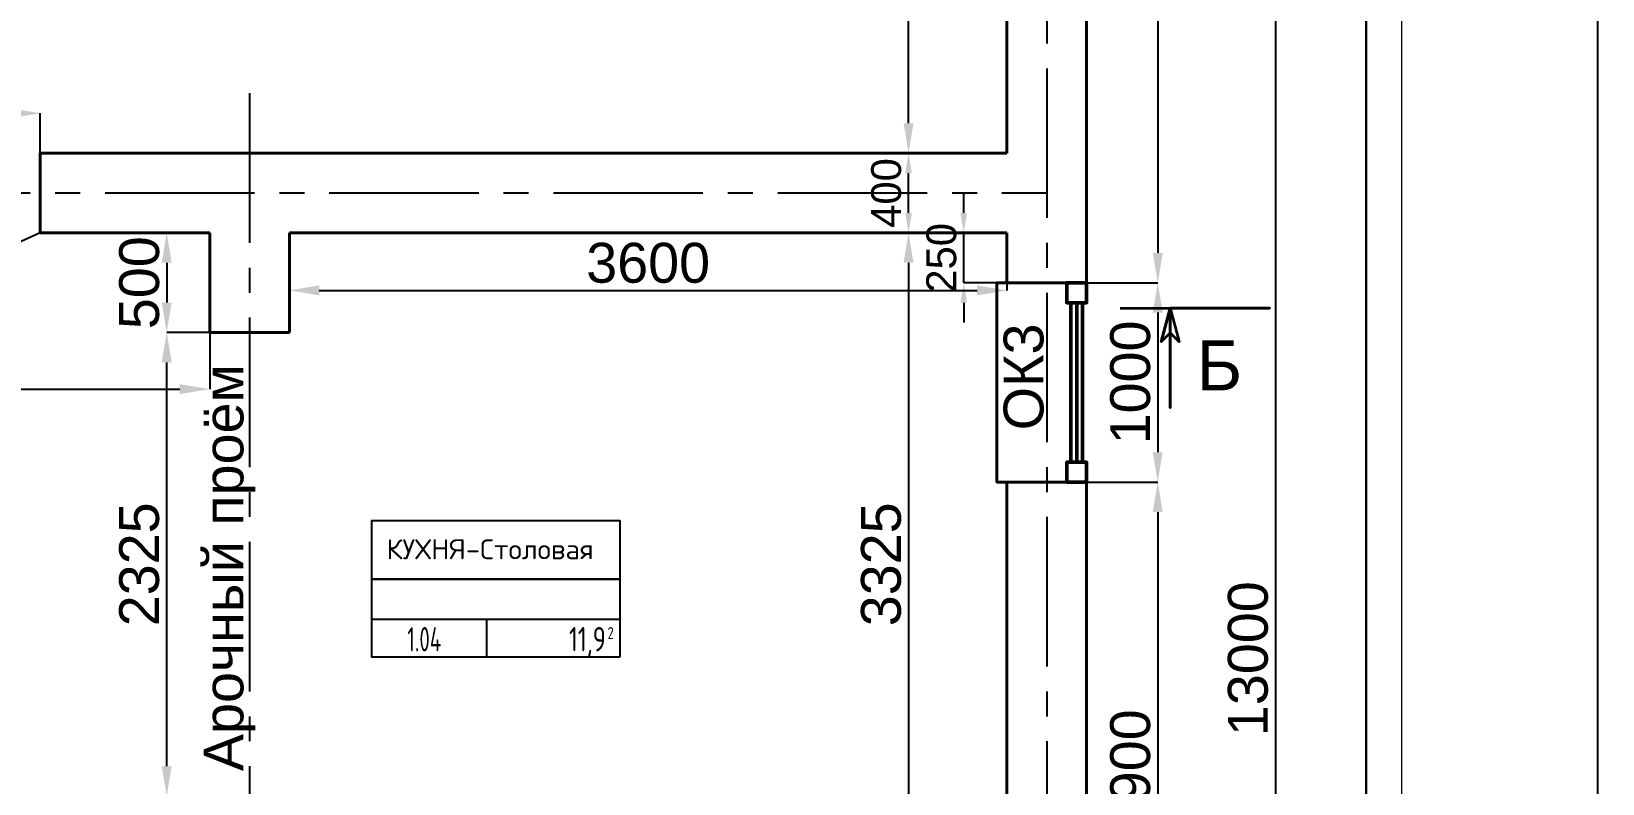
# Model space of a CAD drawing. Header units: millimetres. Extents: x 344563 to 449411, y 37253 to 62883.
# Drawn here: x 365301 to 373184, y 50073 to 53845 of the extents above; entities that cross this region are included whole.
import ezdxf
from ezdxf.enums import TextEntityAlignment as Align

# ---------------------------------------------------------------- set-up
doc = ezdxf.new("R2010")
doc.units = ezdxf.units.MM
doc.linetypes.add('CENTER2', pattern=[1.125, 0.75, -0.125, 0.125, -0.125])
for name, color, linetype in [('0 duvar', 2, 'Continuous'), ('AKS', 252, 'CENTER2'), ('room_no', 7, 'Continuous')]:
    doc.layers.add(name, color=color, linetype=linetype)
doc.layers.add('ahsap', color=222, linetype='Continuous', lineweight=13)
doc.layers.add('OLCU', color=7, linetype='Continuous', lineweight=13)
doc.styles.add('CYRILLIC', font='cyriltlc.shx')
doc.styles.add('ROMANS', font='romans', dxfattribs={"width": 0.75})
doc.styles.get("Standard").update_dxf_attribs({"font": 'arial.ttf'})
doc.styles.add('YAZI', font='romans.shx')
doc.dimstyles.new('ISO-25', dxfattribs={"dimtxt": 2.5, "dimasz": 2.5, "dimexe": 1.25, "dimexo": 0.625, "dimtad": 1, "dimtxsty": 'Standard', "dimcen": 2.5, "dimadec": 0, "dimazin": 0, "dimtfac": 1, "dimtmove": 0, "dimatfit": 3, "dimfxl": 0, "dimarcsym": 0})

# ---------------------------------------------------------------- blocks, each defined once
blk = doc.blocks.new('*D31')
at = {"layer": 'ahsap', "color": 0, "lineweight": -2}
for p, q in [((370595.6, 57234.8), (371542.7, 57234.8)), ((371542.6, 57084.8), (371542.6, 44384.8)), ((370595.6, 44234.8), (371542.7, 44234.8))]:
    blk.add_line(p, q, dxfattribs=at)
at = {"layer": 'ahsap', "color": 0}
for points in [[(371517.6, 57084.8), (371567.6, 57084.8), (371542.6, 57234.8)], [(371517.6, 44384.8), (371567.6, 44384.8), (371542.6, 44234.8)]]:
    blk.add_solid(points, dxfattribs=at)
at = {"layer": 'DEFPOINTS', "color": 0}
for p in [(370595.3, 57234.8), (370595.3, 44234.8), (371542.6, 44234.8)]:
    blk.add_point(p, dxfattribs=at)
at = {"layer": 'ahsap', "color": 0, "insert": (371405.4, 50698.9), "char_height": 200, "attachment_point": 5, "rotation": 90}
blk.add_mtext('13000', dxfattribs=at)
blk = doc.blocks.new('*D35')
at = {"layer": 'ahsap', "color": 0, "lineweight": -2}
for p, q in [((363845.3, 52835), (363845.3, 53435)), ((363995.3, 53434.8), (365195.3, 53434.8)), ((365345.3, 52835), (365345.3, 53435))]:
    blk.add_line(p, q, dxfattribs=at)
at = {"layer": 'ahsap', "color": 0}
for points in [[(363995.3, 53459.8), (363995.3, 53409.8), (363845.3, 53434.8)], [(365195.3, 53459.8), (365195.3, 53409.8), (365345.3, 53434.8)]]:
    blk.add_solid(points, dxfattribs=at)
at = {"layer": 'DEFPOINTS', "color": 0}
for p in [(365345.3, 53434.8), (363845.3, 52834.8), (365345.3, 52834.8)]:
    blk.add_point(p, dxfattribs=at)
at = {"layer": 'ahsap', "color": 0, "insert": (364595.3, 53572), "char_height": 200, "attachment_point": 5}
blk.add_mtext('1500', dxfattribs=at)
blk = doc.blocks.new('*D39')
at = {"layer": 'ahsap', "color": 0, "lineweight": -2}
for p, q in [((362995.3, 52834.3), (362995.3, 52051)), ((366195.3, 52834.5), (366195.3, 52051)), ((363145.3, 52051.1), (366045.3, 52051.1))]:
    blk.add_line(p, q, dxfattribs=at)
at = {"layer": 'ahsap', "color": 0}
for points in [[(363145.3, 52076.1), (363145.3, 52026.1), (362995.3, 52051.1)], [(366045.3, 52076.1), (366045.3, 52026.1), (366195.3, 52051.1)]]:
    blk.add_solid(points, dxfattribs=at)
at = {"layer": 'DEFPOINTS', "color": 0}
for p in [(362995.3, 52834.5), (366195.3, 52834.8), (366195.3, 52051.1)]:
    blk.add_point(p, dxfattribs=at)
at = {"layer": 'ahsap', "color": 0, "insert": (364595.3, 52188.3), "char_height": 200, "attachment_point": 5}
blk.add_mtext('3200', dxfattribs=at)
blk = doc.blocks.new('*D40')
at = {"layer": 'ahsap', "color": 0, "lineweight": -2}
for p, q in [((366595.3, 52834.5), (366595.3, 52546)), ((370195.3, 52834.5), (370195.3, 52546)), ((366745.3, 52546.2), (370045.3, 52546.2))]:
    blk.add_line(p, q, dxfattribs=at)
at = {"layer": 'ahsap', "color": 0}
for points in [[(366745.3, 52571.2), (366745.3, 52521.2), (366595.3, 52546.2)], [(370045.3, 52571.2), (370045.3, 52521.2), (370195.3, 52546.2)]]:
    blk.add_solid(points, dxfattribs=at)
at = {"layer": 'DEFPOINTS', "color": 0}
for p in [(366595.3, 52834.8), (370195.3, 52834.8), (370195.3, 52546.2)]:
    blk.add_point(p, dxfattribs=at)
at = {"layer": 'ahsap', "color": 0, "insert": (368395.3, 52683.3), "char_height": 200, "attachment_point": 5}
blk.add_mtext('3600', dxfattribs=at)
blk = doc.blocks.new('*D41')
at = {"layer": 'ahsap', "color": 0, "lineweight": -2}
for p, q in [((370195.1, 52834.8), (369701.5, 52834.8)), ((369701.7, 52684.8), (369701.7, 49659.8)), ((370195.1, 49509.8), (369701.5, 49509.8))]:
    blk.add_line(p, q, dxfattribs=at)
at = {"layer": 'ahsap', "color": 0}
for points in [[(369676.7, 52684.8), (369726.7, 52684.8), (369701.7, 52834.8)], [(369676.7, 49659.8), (369726.7, 49659.8), (369701.7, 49509.8)]]:
    blk.add_solid(points, dxfattribs=at)
at = {"layer": 'DEFPOINTS', "color": 0}
for p in [(370195.3, 52834.8), (369701.7, 49509.8), (370195.3, 49509.8)]:
    blk.add_point(p, dxfattribs=at)
at = {"layer": 'ahsap', "color": 0, "insert": (369564.5, 51172.3), "char_height": 200, "attachment_point": 5, "rotation": 90}
blk.add_mtext('3325', dxfattribs=at)
blk = doc.blocks.new('*D43')
at = {"layer": 'ahsap', "color": 0, "lineweight": -2}
for p, q in [((366395.1, 52334.8), (365979.6, 52334.8)), ((365979.7, 50159.8), (365979.7, 52184.8)), ((366195.1, 50009.8), (365979.6, 50009.8))]:
    blk.add_line(p, q, dxfattribs=at)
at = {"layer": 'ahsap', "color": 0}
for points in [[(365954.7, 52184.8), (366004.7, 52184.8), (365979.7, 52334.8)], [(365954.7, 50159.8), (366004.7, 50159.8), (365979.7, 50009.8)]]:
    blk.add_solid(points, dxfattribs=at)
at = {"layer": 'DEFPOINTS', "color": 0}
for p in [(365979.7, 52334.8), (366395.3, 52334.8), (366195.3, 50009.8)]:
    blk.add_point(p, dxfattribs=at)
at = {"layer": 'ahsap', "color": 0, "insert": (365842.5, 51172.3), "char_height": 200, "attachment_point": 5, "rotation": 90}
blk.add_mtext('2325', dxfattribs=at)
blk = doc.blocks.new('*D44')
at = {"layer": 'ahsap', "color": 0, "lineweight": -2}
for p, q in [((366195.1, 52834.5), (365979.6, 52834.5)), ((365979.7, 52684.5), (365979.7, 52484.8)), ((366195.1, 52334.8), (365979.6, 52334.8))]:
    blk.add_line(p, q, dxfattribs=at)
at = {"layer": 'ahsap', "color": 0}
for points in [[(365954.7, 52684.5), (366004.7, 52684.5), (365979.7, 52834.5)], [(365954.7, 52484.8), (366004.7, 52484.8), (365979.7, 52334.8)]]:
    blk.add_solid(points, dxfattribs=at)
at = {"layer": 'DEFPOINTS', "color": 0}
for p in [(366195.3, 52834.5), (365979.7, 52334.8), (366195.3, 52334.8)]:
    blk.add_point(p, dxfattribs=at)
at = {"layer": 'ahsap', "color": 0, "insert": (365842.6, 52584.6), "char_height": 200, "attachment_point": 5, "rotation": 90}
blk.add_mtext('500', dxfattribs=at)
blk = doc.blocks.new('*D76')
at = {"layer": 'ahsap', "color": 0, "lineweight": -2}
for p, q in [((370195.1, 53234.8), (369701.5, 53234.8)), ((369701.7, 52934.8), (369701.7, 53134.8)), ((370194.8, 52834.8), (369701.5, 52834.8))]:
    blk.add_line(p, q, dxfattribs=at)
at = {"layer": 'ahsap', "color": 0}
for points in [[(369685, 53134.8), (369718.3, 53134.8), (369701.7, 53234.8)], [(369685, 52934.8), (369718.3, 52934.8), (369701.7, 52834.8)]]:
    blk.add_solid(points, dxfattribs=at)
at = {"layer": 'DEFPOINTS', "color": 0}
for p in [(369701.7, 53234.8), (370195.3, 53234.8), (370195.1, 52834.8)]:
    blk.add_point(p, dxfattribs=at)
at = {"layer": 'ahsap', "color": 0, "insert": (369590.1, 53034.8), "char_height": 150, "attachment_point": 5, "rotation": 90}
blk.add_mtext('400', dxfattribs=at)
blk = doc.blocks.new('*D85')
at = {"layer": 'ahsap', "color": 0, "lineweight": -2}
for p, q in [((369978.5, 52934.5), (369978.5, 53034.5)), ((370195.1, 52834.5), (369978.4, 52834.5)), ((369978.5, 52584.5), (369978.5, 52834.5)), ((370195.1, 52584.5), (369978.4, 52584.5)), ((369978.5, 52484.5), (369978.5, 52384.5))]:
    blk.add_line(p, q, dxfattribs=at)
at = {"layer": 'ahsap', "color": 0}
for points in [[(369961.8, 52934.5), (369995.2, 52934.5), (369978.5, 52834.5)], [(369961.8, 52484.5), (369995.2, 52484.5), (369978.5, 52584.5)]]:
    blk.add_solid(points, dxfattribs=at)
at = {"layer": 'DEFPOINTS', "color": 0}
for p in [(369978.5, 52834.5), (370195.3, 52834.5), (370195.3, 52584.5)]:
    blk.add_point(p, dxfattribs=at)
at = {"layer": 'ahsap', "color": 0, "insert": (369866.9, 52709.5), "char_height": 150, "attachment_point": 5, "rotation": 90}
blk.add_mtext('250', dxfattribs=at)
blk = doc.blocks.new('*D86')
at = {"layer": 'ahsap', "color": 0, "lineweight": -2}
for p, q in [((370595.6, 57234.8), (370952.5, 57234.8)), ((370952.3, 57084.8), (370952.3, 52734.5)), ((370595.6, 52584.5), (370952.5, 52584.5))]:
    blk.add_line(p, q, dxfattribs=at)
at = {"layer": 'ahsap', "color": 0}
for points in [[(370927.3, 57084.8), (370977.3, 57084.8), (370952.3, 57234.8)], [(370927.3, 52734.5), (370977.3, 52734.5), (370952.3, 52584.5)]]:
    blk.add_solid(points, dxfattribs=at)
at = {"layer": 'DEFPOINTS', "color": 0}
for p in [(370595.3, 57234.8), (370595.3, 52584.5), (370952.3, 52584.5)]:
    blk.add_point(p, dxfattribs=at)
at = {"layer": 'ahsap', "color": 0, "insert": (370815.2, 54909.6), "char_height": 200, "attachment_point": 5, "rotation": 90}
blk.add_mtext('4650', dxfattribs=at)
blk = doc.blocks.new('*D87')
at = {"layer": 'ahsap', "color": 0, "lineweight": -2}
for p, q in [((370595.8, 52584.5), (370952, 52584.5)), ((370951.9, 52434.5), (370951.9, 51734.5)), ((370595.6, 51584.5), (370952, 51584.5))]:
    blk.add_line(p, q, dxfattribs=at)
at = {"layer": 'ahsap', "color": 0}
for points in [[(370926.9, 52434.5), (370976.9, 52434.5), (370951.9, 52584.5)], [(370926.9, 51734.5), (370976.9, 51734.5), (370951.9, 51584.5)]]:
    blk.add_solid(points, dxfattribs=at)
at = {"layer": 'DEFPOINTS', "color": 0}
for p in [(370595.6, 52584.5), (370595.3, 51584.5), (370951.9, 51584.5)]:
    blk.add_point(p, dxfattribs=at)
at = {"layer": 'ahsap', "color": 0, "insert": (370814.8, 52084.5), "char_height": 200, "attachment_point": 5, "rotation": 90}
blk.add_mtext('1000', dxfattribs=at)
blk = doc.blocks.new('*D88')
at = {"layer": 'ahsap', "color": 0, "lineweight": -2}
for p, q in [((370596.1, 51584.5), (370952, 51584.5)), ((370951.9, 51434.5), (370951.9, 48834.3)), ((370596.4, 48684.3), (370952, 48684.3))]:
    blk.add_line(p, q, dxfattribs=at)
at = {"layer": 'ahsap', "color": 0}
for points in [[(370926.9, 51434.5), (370976.9, 51434.5), (370951.9, 51584.5)], [(370926.9, 48834.3), (370976.9, 48834.3), (370951.9, 48684.3)]]:
    blk.add_solid(points, dxfattribs=at)
at = {"layer": 'DEFPOINTS', "color": 0}
for p in [(370595.8, 51584.5), (370596.2, 48684.3), (370951.9, 48684.3)]:
    blk.add_point(p, dxfattribs=at)
at = {"layer": 'ahsap', "color": 0, "insert": (370814.8, 50134.4), "char_height": 200, "attachment_point": 5, "rotation": 90}
blk.add_mtext('2900', dxfattribs=at)
blk = doc.blocks.new('*D103')
at = {"layer": 'ahsap', "color": 0, "lineweight": -2}
for p, q in [((370195.1, 56834.3), (369701.5, 56834.3)), ((369701.7, 53384.8), (369701.7, 56684.3)), ((370194.8, 53234.8), (369701.5, 53234.8))]:
    blk.add_line(p, q, dxfattribs=at)
at = {"layer": 'ahsap', "color": 0}
for points in [[(369676.7, 56684.3), (369726.7, 56684.3), (369701.7, 56834.3)], [(369676.7, 53384.8), (369726.7, 53384.8), (369701.7, 53234.8)]]:
    blk.add_solid(points, dxfattribs=at)
at = {"layer": 'DEFPOINTS', "color": 0}
for p in [(369701.7, 56834.3), (370195.3, 56834.3), (370195.1, 53234.8)]:
    blk.add_point(p, dxfattribs=at)
at = {"layer": 'ahsap', "color": 0, "insert": (369564.5, 55034.5), "char_height": 200, "attachment_point": 5, "rotation": 90}
blk.add_mtext('3600', dxfattribs=at)
blk = doc.blocks.new('roomno')
for p, q in [((1100.8, 344.4), (0, 344.4)), ((0, 344.4), (1100.8, 344.4)), ((1100.8, 165.9), (0, 165.9)), ((510.8, 0), (510.8, 165.9))]:
    blk.add_line(p, q)
blk.add_lwpolyline([(1100.8, 0), (1100.8, 602.5), (0, 602.5), (0, 0)], close=True)
at = {"style": 'CYRILLIC'}
for p in [(536.3, 498.9), (536.3, 373.6)]:
    blk.add_attdef('KOMNATA', text='', height=79.8, dxfattribs=at).set_placement(p, align=Align.CENTER)
at = {"style": 'ROMANS'}
for tag, width, p in [('LOBBY', 0.7, (533.4, 200.2)), ('001', 0.6, (233.3, 24.6))]:
    blk.add_attdef(tag, text='', height=107.8, dxfattribs=dict(at, width=width)).set_placement(p, align=Align.CENTER)
at = {"style": 'ROMANS', "width": 0.7}
blk.add_attdef('M', text='', height=107.8, dxfattribs=at).set_placement((1037.5, 24.8), align=Align.RIGHT)
blk.add_attdef('2', (1045.5, 78.9), '', height=53.9, dxfattribs=at)
blk = doc.blocks.new('*D276')
at = {"layer": 'ahsap', "color": 0, "lineweight": -2}
for p, q in [((372174.7, 58812.8), (373159, 58812.8)), ((373158.8, 58662.8), (373158.8, 38612.1)), ((372174.7, 38462.1), (373159, 38462.1))]:
    blk.add_line(p, q, dxfattribs=at)
at = {"layer": 'ahsap', "color": 0}
for points in [[(373133.8, 58662.8), (373183.8, 58662.8), (373158.8, 58812.8)], [(373133.8, 38612.1), (373183.8, 38612.1), (373158.8, 38462.1)]]:
    blk.add_solid(points, dxfattribs=at)
at = {"layer": 'DEFPOINTS', "color": 0}
for p in [(372174.5, 58812.8), (372174.5, 38462.1), (373158.8, 38462.1)]:
    blk.add_point(p, dxfattribs=at)
at = {"layer": 'ahsap', "color": 0, "insert": (373021.7, 48637.4), "char_height": 200, "attachment_point": 5, "rotation": 90}
blk.add_mtext('20351', dxfattribs=at)

msp = doc.modelspace()

# ---------------------------------------------------------------- linework, layer by layer
at = {"lineweight": 40, "ltscale": 1000}
for p, q in [((370595.3, 57234.8), (370595.3, 52584.5)), ((370195.3, 56834.8), (370195.3, 53234.8)), ((365345.3, 53234.8), (370195.3, 53234.8)), ((365345.3, 52834.8), (366195.3, 52834.8)), ((366195.3, 52834.8), (366195.3, 52334.8)), ((366595.3, 52834.8), (366595.3, 52334.8)), ((366595.3, 52834.8), (370195.3, 52834.8)), ((370195.3, 52834.8), (370195.3, 52584.5)), ((366595.3, 52334.8), (366195.3, 52334.8)), ((370195.3, 51584.5), (370195.3, 49509.8)), ((370595.3, 51584.5), (370595.3, 48684.3))]:
    msp.add_line(p, q, dxfattribs=at)
at = {"linetype": 'CENTER2', "ltscale": 1000}
for p, q in [((370395.3, 57034.8), (370395.3, 42534.8)), ((366395.3, 53534.8), (366395.3, 42534.8)), ((362295.3, 53034.8), (370395.3, 53034.8))]:
    msp.add_line(p, q, dxfattribs=at)
at = {"lineweight": 40}
msp.add_line((365345.3, 52834.8), (365345.3, 53234.8), dxfattribs=at)
msp.add_line((365345.3, 52834.5), (364662.3, 52524.7))
at = {"lineweight": 40, "ltscale": 1000}
msp.add_lwpolyline([(370595.3, 52584.5), (370145.3, 52584.5), (370145.3, 52084.5), (370145.3, 51584.5), (370595.3, 51584.5)], dxfattribs=at)
at = {"color": 5, "lineweight": 50}
msp.add_lwpolyline([(370595.3, 51584.5), (370495.3, 51584.5), (370495.3, 51684.5), (370595.3, 51684.5), (370595.3, 51584.5), (370595.3, 51684.5), (370575.3, 51684.5), (370575.3, 52084.5), (370575.3, 52484.5), (370595.3, 52484.5), (370595.3, 52584.5), (370495.3, 52584.5), (370495.3, 52484.5), (370575.3, 52484.5), (370515.3, 52484.5), (370515.3, 52084.5), (370515.3, 51684.5), (370545.3, 51684.5), (370545.3, 52084.5), (370545.3, 52484.5)], dxfattribs=at)
at = {"layer": '0 duvar', "color": 7, "lineweight": 30, "ltscale": 0.071429}
msp.add_lwpolyline([(345270.4, 58636), (371997.7, 58636), (371997.7, 38638.9), (345270.4, 38638.9)], close=True, dxfattribs=at)
at = {"layer": 'ahsap', "color": 1, "lineweight": 35}
msp.add_lwpolyline([(370763.9, 52456.6), (371513.9, 52456.6), (371013.9, 52456.6), (371013.9, 52456.6), (371013.9, 51956.6), (371013.9, 52456.6), (370968.6, 52287.5), (371013.9, 52456.6), (371059.2, 52287.5), (371013.9, 52332.8), (370968.6, 52287.5)], dxfattribs=at)
at = {"layer": 'OLCU', "linetype": 'Continuous', "ltscale": 50}
msp.add_lwpolyline([(344563.4, 58812.8), (372174.5, 58812.8), (372174.5, 38462.1), (344563.4, 38462.1)], close=True, dxfattribs=at)

# ---------------------------------------------------------------- block references
at = {"layer": 'room_no'}
ref = msp.add_blockref('roomno', (367007.6, 50707.8), dxfattribs=dict(at, xscale=1.132855293340979, yscale=1.132855293340979, zscale=1.13285529329748, rotation=359.9999580986219))
ref.add_attrib('KOMNATA', 'КУХНЯ-Столовая', dxfattribs={"layer": '0', "height": 100, "rotation": 359.99996, "style": 'YAZI'}).set_placement((367602.3, 51197.8), align=Align.CENTER)
ref.add_attrib('001', '1.04', dxfattribs={"layer": '0', "height": 122.08, "rotation": 359.99996, "style": 'ROMANS', "width": 0.6}).set_placement((367271.9, 50735.7), align=Align.CENTER)
ref.add_attrib('2', '2', (368192, 50797.2), dxfattribs={"layer": '0', "height": 61, "rotation": 359.99996, "style": 'ROMANS', "width": 0.7})
ref.add_attrib('M', '11,9', dxfattribs={"layer": '0', "height": 122.08, "rotation": 359.99996, "style": 'ROMANS', "width": 0.7}).set_placement((368182.9, 50736), align=Align.RIGHT)

# ---------------------------------------------------------------- texts
at = {"char_height": 200, "attachment_point": 1, "rotation": 90}
for s, width, insert in [('ОК3', 211.974, (370178.6, 51844.6)), ('Арочный проём', 2103.481, (366164.6, 50135.2))]:
    msp.add_mtext_dynamic_manual_height_columns(s, width=width, gutter_width=12.5, heights=[0], dxfattribs=dict(at, insert=insert))
at = {"layer": 'AKS', "color": 1}
msp.add_text('Б', height=250, dxfattribs=at).set_placement((371261.5, 52170.2), align=Align.MIDDLE)

# ---------------------------------------------------------------- dimensions: what is measured, and where the dimension line sits
at = {"layer": 'ahsap', "color": 0}
for base, p1, p2, override, picture, middle in [((373158.8, 38462.1), (372174.5, 58812.8), (372174.5, 38462.1), {"dimtxt": 200, "dimasz": 150, "dimexe": 0.125, "dimexo": 0.25, "dimgap": 35, "dimdec": 0}, '*D276', (373158.8, 48637.4)), ((371542.6, 44234.8), (370595.3, 57234.8), (370595.3, 44234.8), {"dimtxt": 200, "dimasz": 150, "dimexe": 0.125, "dimexo": 0.25, "dimgap": 35, "dimdec": 0}, '*D31', (371542.6, 50698.9)), ((369701.7, 53234.8), (370195.1, 52834.8), (370195.3, 53234.8), {"dimtxt": 150, "dimasz": 100, "dimexe": 0.125, "dimexo": 0.25, "dimgap": 35, "dimdec": 0}, '*D76', (369701.7, 53034.8)), ((369978.5, 52834.5), (370195.3, 52584.5), (370195.3, 52834.5), {"dimtxt": 150, "dimasz": 100, "dimexe": 0.125, "dimexo": 0.25, "dimgap": 35, "dimdec": 0}, '*D85', (369978.5, 52709.5)), ((365979.7, 52334.8), (366195.3, 52834.5), (366195.3, 52334.8), {"dimtxt": 200, "dimasz": 150, "dimexe": 0.125, "dimexo": 0.25, "dimgap": 35, "dimdec": 0}, '*D44', (365979.7, 52584.6))]:
    dim = msp.add_linear_dim(base=base, p1=p1, p2=p2, angle=90, dimstyle='ISO-25', override=override, dxfattribs=at)
    dim.commit()
    dim.dimension.update_dxf_attribs({"geometry": picture, "text_midpoint": middle, "dimtype": 160})
for base, p1, p2, picture, middle in [((370952.3, 52584.5), (370595.3, 57234.8), (370595.3, 52584.5), '*D86', (370815.2, 54909.6)), ((369701.6524705, 56834.2580534), (370195.054563, 53234.7580534), (370195.304563, 56834.2580534), '*D103', (369564.4696602, 55034.5080534)), ((369701.7, 49509.8), (370195.3, 52834.8), (370195.3, 49509.8), '*D41', (369564.5, 51172.3)), ((370951.9, 51584.5), (370595.6, 52584.5), (370595.3, 51584.5), '*D87', (370814.8, 52084.5)), ((365979.7, 52334.8), (366195.3, 50009.8), (366395.3, 52334.8), '*D43', (365842.5, 51172.3)), ((370951.9, 48684.3), (370595.8, 51584.5), (370596.2, 48684.3), '*D88', (370814.8, 50134.4))]:
    dim = msp.add_linear_dim(base=base, p1=p1, p2=p2, angle=90, dimstyle='ISO-25', override={"dimtxt": 200, "dimasz": 150, "dimexe": 0.125, "dimexo": 0.25, "dimgap": 35, "dimdec": 0}, dxfattribs=at)
    dim.commit()
    dim.dimension.update_dxf_attribs({"geometry": picture, "text_midpoint": middle})
for base, p1, p2, picture, middle in [((365345.3, 53434.8), (363845.3, 52834.8), (365345.3, 52834.8), '*D35', (364595.3, 53572)), ((366195.3, 52051.1), (362995.3, 52834.5), (366195.3, 52834.8), '*D39', (364595.3, 52188.3)), ((370195.3, 52546.2), (366595.3, 52834.8), (370195.3, 52834.8), '*D40', (368395.3, 52683.3))]:
    dim = msp.add_linear_dim(base=base, p1=p1, p2=p2, dimstyle='ISO-25', override={"dimtxt": 200, "dimasz": 150, "dimexe": 0.125, "dimexo": 0.25, "dimgap": 35, "dimdec": 0}, dxfattribs=at)
    dim.commit()
    dim.dimension.update_dxf_attribs({"geometry": picture, "text_midpoint": middle})

doc.saveas('drawing.dxf')
